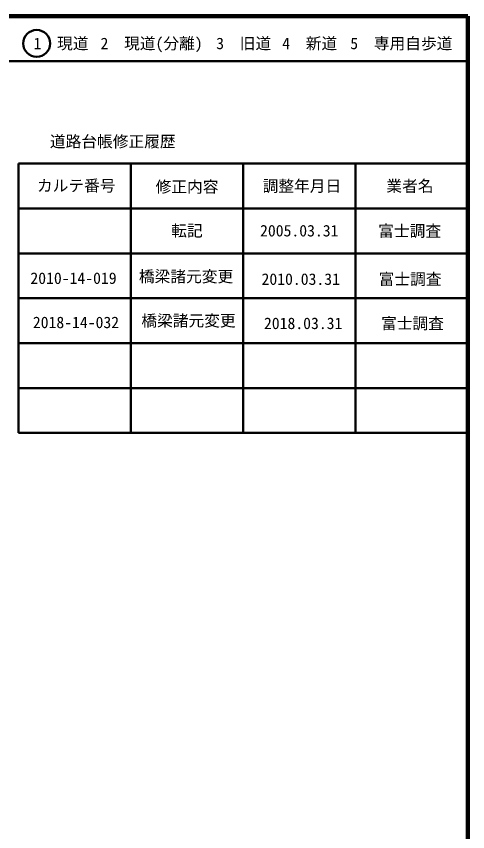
# Model space of a CAD drawing. Units: millimetres on the paper, enlarged 1000 times. Extents: x 40000 to 680000, y 20000 to 380000.
# Drawn here: x 579500 to 680000, y 198357 to 380000 of the extents above; entities that cross this region are included whole.
import ezdxf
from ezdxf.enums import TextEntityAlignment as Align

# ---------------------------------------------------------------- set-up
doc = ezdxf.new("R2010")
doc.units = ezdxf.units.MM
doc.header["$LTSCALE"] = 1000
for name, color, linetype, lineweight in [('M-TTL', 7, 'Continuous', 13), ('M-TTL-FRAM', 2, 'Continuous', 50), ('M-TTL-LINE', 7, 'Continuous', 50), ('M-TTL-TXT', 7, 'Continuous', 13)]:
    doc.layers.add(name, color=color, linetype=linetype, lineweight=lineweight)
doc.styles.add('ＭＳ ゴシック', font='')
doc.styles.get('ＭＳ ゴシック').set_extended_font_data('MS Gothic')

msp = doc.modelspace()

# ---------------------------------------------------------------- linework, layer by layer
at = {"layer": 'M-TTL', "color": 2, "lineweight": 140}
for p, q in [((680000, 380000), (40000, 380000)), ((680000, 20000), (680000, 380000))]:
    msp.add_line(p, q, dxfattribs=at)
at = {"layer": 'M-TTL-FRAM'}
for p, q in [((580000, 347197), (580000, 287197)), ((580000, 347197), (680000, 347197)), ((580000, 287197), (680000, 287197))]:
    msp.add_line(p, q, dxfattribs=at)
at = {"layer": 'M-TTL-LINE'}
for p, q in [((40000, 370000), (680000, 370000)), ((605000, 347197), (605000, 287197)), ((630000, 347197), (630000, 287197)), ((655000, 347197), (655000, 287197)), ((580000, 337197), (680000, 337197)), ((580000, 327197), (680000, 327197)), ((580000, 317197), (680000, 317197)), ((580000, 307197), (680000, 307197)), ((580000, 297197), (680000, 297197))]:
    msp.add_line(p, q, dxfattribs=at)
msp.add_circle((584031, 373958), 3000, dxfattribs=at)

# ---------------------------------------------------------------- texts
at = {"layer": 'M-TTL-TXT', "style": 'ＭＳ ゴシック'}
for s, p in [('1\u3000現道', (589448, 373958)), ('2\u3000現道(分離)', (609619, 373958)), ('3\u3000旧道', (630121, 373958)), ('4\u3000新道', (644824, 373958)), ('5\u3000専用自歩道', (665228, 373958)), ('道路台帳修正履歴', (600968, 352113)), ('カルテ番号', (592839, 342277)), ('修正内容', (617509, 342023)), ('調整年月日', (643089, 342197)), ('業者名', (667134, 342197)), ('転記', (617500, 332245)), ('2005.03.31', (642500, 332245)), ('富士調査', (667077, 332189)), ('橋梁諸元変更', (617292, 322044)), ('2010-14-019', (592235, 321661)), ('2010.03.31', (642825, 321453)), ('富士調査', (667176, 321453)), ('2018-14-032', (592782, 311815)), ('橋梁諸元変更', (617839, 312199)), ('2018.03.31', (643372, 311607)), ('富士調査', (667723, 311608))]:
    msp.add_text(s, height=2566, dxfattribs=at).set_placement(p, align=Align.MIDDLE_CENTER)

doc.saveas('drawing.dxf')
